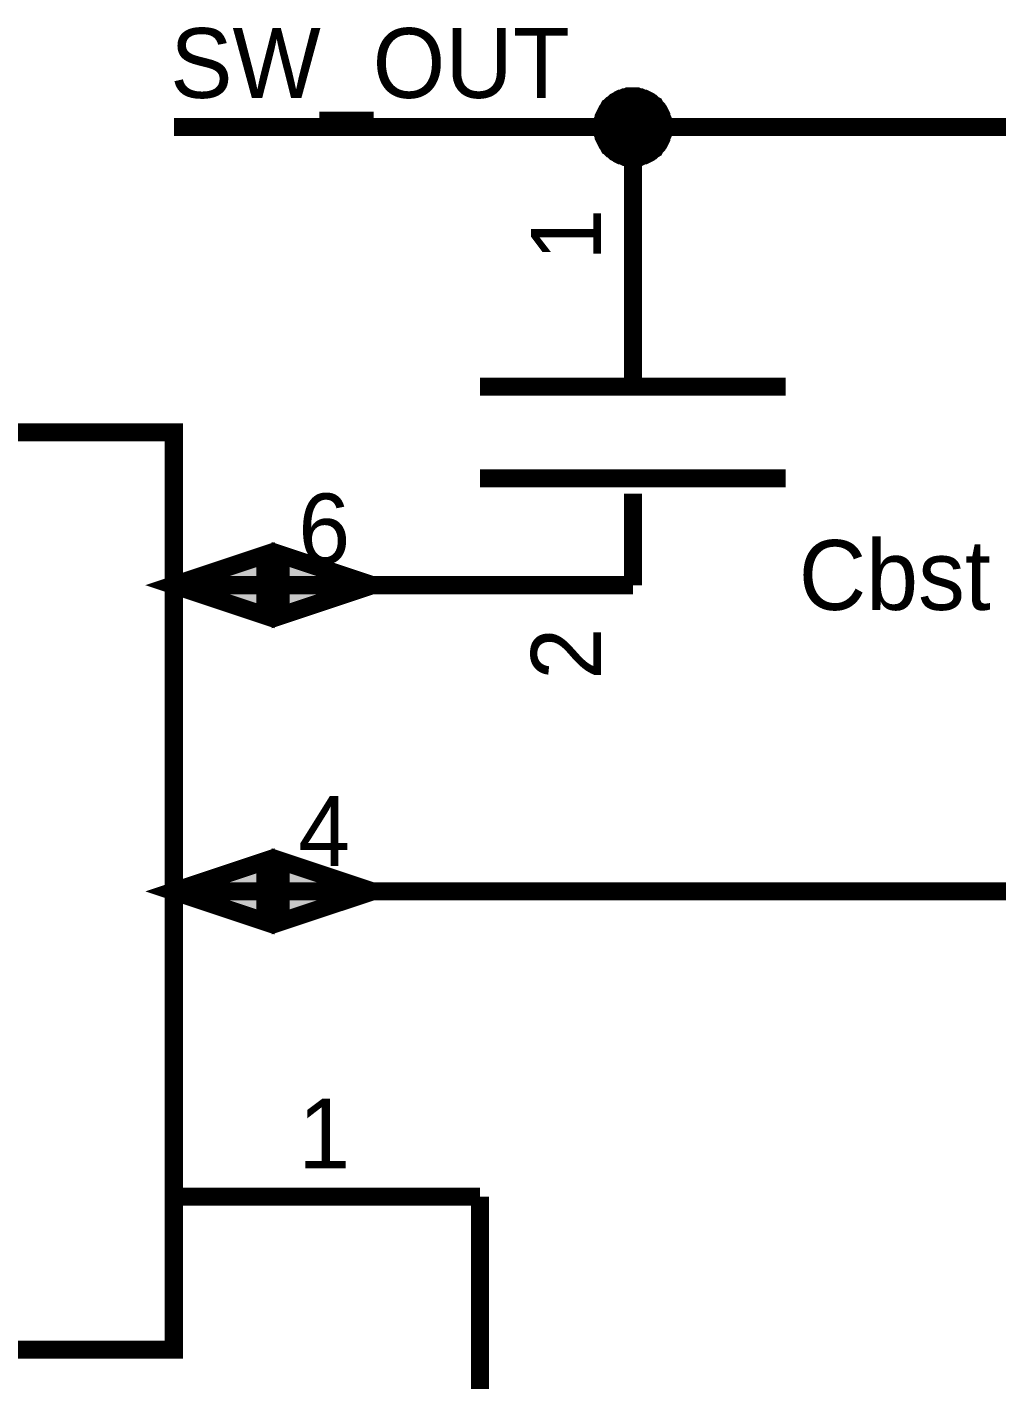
# Model space of a CAD drawing. Header units: inches. Extents: x 0 to 9.5, y -0.61 to 7.51.
# Drawn here: x 6.004 to 6.638, y 5.58 to 6.465 of the extents above; entities that cross this region are included whole.
import ezdxf

# ---------------------------------------------------------------- set-up
doc = ezdxf.new("R2010")
doc.units = ezdxf.units.IN
doc.header["$MEASUREMENT"] = 0
doc.layers.add('Sheet', color=255, linetype='Continuous')

msp = doc.modelspace()

# ---------------------------------------------------------------- linework, layer by layer
at = {"layer": 'Sheet'}
for points, const_width in [([(6.37996, 6.39975), (6.37996, 6.4007), (6.37996, 6.40165), (6.37996, 6.4026), (6.38043, 6.40355), (6.38043, 6.40451), (6.38091, 6.40546), (6.38091, 6.40641), (6.38139, 6.40736), (6.38186, 6.40831), (6.38234, 6.40926), (6.38281, 6.41022), (6.38329, 6.41069), (6.38376, 6.41164), (6.38424, 6.4126), (6.38519, 6.41307), (6.38567, 6.41402), (6.38614, 6.4145), (6.38709, 6.41497), (6.38805, 6.41593), (6.38852, 6.4164), (6.38947, 6.41688), (6.39042, 6.41735), (6.3909, 6.41783), (6.39185, 6.41831), (6.3928, 6.41831), (6.39376, 6.41878), (6.39471, 6.41926), (6.39566, 6.41926), (6.39661, 6.41973), (6.39804, 6.41973), (6.39899, 6.41973), (6.39994, 6.41973)], 0.0118), ([(6.37996, 6.39975), (6.37996, 6.4007), (6.37996, 6.40165), (6.37996, 6.4026), (6.38043, 6.40355), (6.38043, 6.40451), (6.38091, 6.40546), (6.38091, 6.40641), (6.38139, 6.40736), (6.38186, 6.40831), (6.38234, 6.40926), (6.38281, 6.41022), (6.38329, 6.41069), (6.38376, 6.41164), (6.38424, 6.4126), (6.38519, 6.41307), (6.38567, 6.41402), (6.38614, 6.4145), (6.38709, 6.41497), (6.38805, 6.41593), (6.38852, 6.4164), (6.38947, 6.41688), (6.39042, 6.41735), (6.3909, 6.41783), (6.39185, 6.41831), (6.3928, 6.41831), (6.39376, 6.41878), (6.39471, 6.41926), (6.39566, 6.41926), (6.39661, 6.41973), (6.39804, 6.41973), (6.39899, 6.41973), (6.39994, 6.41973)], 0.0118), ([(6.37996, 6.39975), (6.37996, 6.4007), (6.37996, 6.40165), (6.37996, 6.4026), (6.38043, 6.40355), (6.38043, 6.40451), (6.38091, 6.40546), (6.38091, 6.40641), (6.38139, 6.40736), (6.38186, 6.40831), (6.38234, 6.40926), (6.38281, 6.41022), (6.38329, 6.41069), (6.38376, 6.41164), (6.38424, 6.4126), (6.38519, 6.41307), (6.38567, 6.41402), (6.38614, 6.4145), (6.38709, 6.41497), (6.38805, 6.41593), (6.38852, 6.4164), (6.38947, 6.41688), (6.39042, 6.41735), (6.3909, 6.41783), (6.39185, 6.41831), (6.3928, 6.41831), (6.39376, 6.41878), (6.39471, 6.41926), (6.39566, 6.41926), (6.39661, 6.41973), (6.39804, 6.41973), (6.39899, 6.41973), (6.39994, 6.41973)], 0.0118), ([(6.37996, 6.39975), (6.37996, 6.4007), (6.37996, 6.40165), (6.37996, 6.4026), (6.38043, 6.40355), (6.38043, 6.40451), (6.38091, 6.40546), (6.38091, 6.40641), (6.38139, 6.40736), (6.38186, 6.40831), (6.38234, 6.40926), (6.38281, 6.41022), (6.38329, 6.41069), (6.38376, 6.41164), (6.38424, 6.4126), (6.38519, 6.41307), (6.38567, 6.41402), (6.38614, 6.4145), (6.38709, 6.41497), (6.38805, 6.41593), (6.38852, 6.4164), (6.38947, 6.41688), (6.39042, 6.41735), (6.3909, 6.41783), (6.39185, 6.41831), (6.3928, 6.41831), (6.39376, 6.41878), (6.39471, 6.41926), (6.39566, 6.41926), (6.39661, 6.41973), (6.39804, 6.41973), (6.39899, 6.41973), (6.39994, 6.41973)], 0.0118), ([(6.37996, 6.39975), (6.37996, 6.4007), (6.37996, 6.40165), (6.37996, 6.4026), (6.38043, 6.40355), (6.38043, 6.40451), (6.38091, 6.40546), (6.38091, 6.40641), (6.38139, 6.40736), (6.38186, 6.40831), (6.38234, 6.40926), (6.38281, 6.41022), (6.38329, 6.41069), (6.38376, 6.41164), (6.38424, 6.4126), (6.38519, 6.41307), (6.38567, 6.41402), (6.38614, 6.4145), (6.38709, 6.41497), (6.38805, 6.41593), (6.38852, 6.4164), (6.38947, 6.41688), (6.39042, 6.41735), (6.3909, 6.41783), (6.39185, 6.41831), (6.3928, 6.41831), (6.39376, 6.41878), (6.39471, 6.41926), (6.39566, 6.41926), (6.39661, 6.41973), (6.39804, 6.41973), (6.39899, 6.41973), (6.39994, 6.41973)], 0.0039), ([(6.37996, 6.39975), (6.37996, 6.4007), (6.37996, 6.40165), (6.37996, 6.4026), (6.38043, 6.40355), (6.38043, 6.40451), (6.38091, 6.40546), (6.38091, 6.40641), (6.38139, 6.40736), (6.38186, 6.40831), (6.38234, 6.40926), (6.38281, 6.41022), (6.38329, 6.41069), (6.38376, 6.41164), (6.38424, 6.4126), (6.38519, 6.41307), (6.38567, 6.41402), (6.38614, 6.4145), (6.38709, 6.41497), (6.38805, 6.41593), (6.38852, 6.4164), (6.38947, 6.41688), (6.39042, 6.41735), (6.3909, 6.41783), (6.39185, 6.41831), (6.3928, 6.41831), (6.39376, 6.41878), (6.39471, 6.41926), (6.39566, 6.41926), (6.39661, 6.41973), (6.39804, 6.41973), (6.39899, 6.41973), (6.39994, 6.41973)], 0.0039), ([(6.37996, 6.39975), (6.37996, 6.4007), (6.37996, 6.40165), (6.37996, 6.4026), (6.38043, 6.40355), (6.38043, 6.40451), (6.38091, 6.40546), (6.38091, 6.40641), (6.38139, 6.40736), (6.38186, 6.40831), (6.38234, 6.40926), (6.38281, 6.41022), (6.38329, 6.41069), (6.38376, 6.41164), (6.38424, 6.4126), (6.38519, 6.41307), (6.38567, 6.41402), (6.38614, 6.4145), (6.38709, 6.41497), (6.38805, 6.41593), (6.38852, 6.4164), (6.38947, 6.41688), (6.39042, 6.41735), (6.3909, 6.41783), (6.39185, 6.41831), (6.3928, 6.41831), (6.39376, 6.41878), (6.39471, 6.41926), (6.39566, 6.41926), (6.39661, 6.41973), (6.39804, 6.41973), (6.39899, 6.41973), (6.39994, 6.41973)], 0.0039), ([(6.37996, 6.39975), (6.37996, 6.4007), (6.37996, 6.40165), (6.37996, 6.4026), (6.38043, 6.40355), (6.38043, 6.40451), (6.38091, 6.40546), (6.38091, 6.40641), (6.38139, 6.40736), (6.38186, 6.40831), (6.38234, 6.40926), (6.38281, 6.41022), (6.38329, 6.41069), (6.38376, 6.41164), (6.38424, 6.4126), (6.38519, 6.41307), (6.38567, 6.41402), (6.38614, 6.4145), (6.38709, 6.41497), (6.38805, 6.41593), (6.38852, 6.4164), (6.38947, 6.41688), (6.39042, 6.41735), (6.3909, 6.41783), (6.39185, 6.41831), (6.3928, 6.41831), (6.39376, 6.41878), (6.39471, 6.41926), (6.39566, 6.41926), (6.39661, 6.41973), (6.39804, 6.41973), (6.39899, 6.41973), (6.39994, 6.41973)], 0.0039), ([(6.39994, 6.41973), (6.39994, 6.41973)], 0.0118), ([(6.39994, 6.41973), (6.40089, 6.41973), (6.40184, 6.41973), (6.40279, 6.41973), (6.40375, 6.41926), (6.4047, 6.41926), (6.40565, 6.41878), (6.4066, 6.41831), (6.40755, 6.41831), (6.4085, 6.41783), (6.40946, 6.41735), (6.41041, 6.41688), (6.41088, 6.4164), (6.41183, 6.41593), (6.41279, 6.41497), (6.41326, 6.4145), (6.41421, 6.41402), (6.41469, 6.41307), (6.41516, 6.4126), (6.41612, 6.41164), (6.41659, 6.41069), (6.41707, 6.41022), (6.41754, 6.40926), (6.41802, 6.40831), (6.41849, 6.40736), (6.41849, 6.40641), (6.41897, 6.40546), (6.41945, 6.40451), (6.41945, 6.40355), (6.41992, 6.4026), (6.41992, 6.40165), (6.41992, 6.4007), (6.41992, 6.39975)], 0.0118), ([(6.39994, 6.41973), (6.39994, 6.41973)], 0.0118), ([(6.39994, 6.41973), (6.40089, 6.41973), (6.40184, 6.41973), (6.40279, 6.41973), (6.40375, 6.41926), (6.4047, 6.41926), (6.40565, 6.41878), (6.4066, 6.41831), (6.40755, 6.41831), (6.4085, 6.41783), (6.40946, 6.41735), (6.41041, 6.41688), (6.41088, 6.4164), (6.41183, 6.41593), (6.41279, 6.41497), (6.41326, 6.4145), (6.41421, 6.41402), (6.41469, 6.41307), (6.41516, 6.4126), (6.41612, 6.41164), (6.41659, 6.41069), (6.41707, 6.41022), (6.41754, 6.40926), (6.41802, 6.40831), (6.41849, 6.40736), (6.41849, 6.40641), (6.41897, 6.40546), (6.41945, 6.40451), (6.41945, 6.40355), (6.41992, 6.4026), (6.41992, 6.40165), (6.41992, 6.4007), (6.41992, 6.39975)], 0.0118), ([(6.39994, 6.41973), (6.39994, 6.41973)], 0.0118), ([(6.39994, 6.41973), (6.40089, 6.41973), (6.40184, 6.41973), (6.40279, 6.41973), (6.40375, 6.41926), (6.4047, 6.41926), (6.40565, 6.41878), (6.4066, 6.41831), (6.40755, 6.41831), (6.4085, 6.41783), (6.40946, 6.41735), (6.41041, 6.41688), (6.41088, 6.4164), (6.41183, 6.41593), (6.41279, 6.41497), (6.41326, 6.4145), (6.41421, 6.41402), (6.41469, 6.41307), (6.41516, 6.4126), (6.41612, 6.41164), (6.41659, 6.41069), (6.41707, 6.41022), (6.41754, 6.40926), (6.41802, 6.40831), (6.41849, 6.40736), (6.41849, 6.40641), (6.41897, 6.40546), (6.41945, 6.40451), (6.41945, 6.40355), (6.41992, 6.4026), (6.41992, 6.40165), (6.41992, 6.4007), (6.41992, 6.39975)], 0.0118), ([(6.39994, 6.41973), (6.39994, 6.41973)], 0.0118), ([(6.39994, 6.41973), (6.40089, 6.41973), (6.40184, 6.41973), (6.40279, 6.41973), (6.40375, 6.41926), (6.4047, 6.41926), (6.40565, 6.41878), (6.4066, 6.41831), (6.40755, 6.41831), (6.4085, 6.41783), (6.40946, 6.41735), (6.41041, 6.41688), (6.41088, 6.4164), (6.41183, 6.41593), (6.41279, 6.41497), (6.41326, 6.4145), (6.41421, 6.41402), (6.41469, 6.41307), (6.41516, 6.4126), (6.41612, 6.41164), (6.41659, 6.41069), (6.41707, 6.41022), (6.41754, 6.40926), (6.41802, 6.40831), (6.41849, 6.40736), (6.41849, 6.40641), (6.41897, 6.40546), (6.41945, 6.40451), (6.41945, 6.40355), (6.41992, 6.4026), (6.41992, 6.40165), (6.41992, 6.4007), (6.41992, 6.39975)], 0.0118), ([(6.39994, 6.41973), (6.39994, 6.41973)], 0.0039), ([(6.39994, 6.41973), (6.40089, 6.41973), (6.40184, 6.41973), (6.40279, 6.41973), (6.40375, 6.41926), (6.4047, 6.41926), (6.40565, 6.41878), (6.4066, 6.41831), (6.40755, 6.41831), (6.4085, 6.41783), (6.40946, 6.41735), (6.41041, 6.41688), (6.41088, 6.4164), (6.41183, 6.41593), (6.41279, 6.41497), (6.41326, 6.4145), (6.41421, 6.41402), (6.41469, 6.41307), (6.41516, 6.4126), (6.41612, 6.41164), (6.41659, 6.41069), (6.41707, 6.41022), (6.41754, 6.40926), (6.41802, 6.40831), (6.41849, 6.40736), (6.41849, 6.40641), (6.41897, 6.40546), (6.41945, 6.40451), (6.41945, 6.40355), (6.41992, 6.4026), (6.41992, 6.40165), (6.41992, 6.4007), (6.41992, 6.39975)], 0.0039), ([(6.39994, 6.41973), (6.39994, 6.41973)], 0.0039), ([(6.39994, 6.41973), (6.40089, 6.41973), (6.40184, 6.41973), (6.40279, 6.41973), (6.40375, 6.41926), (6.4047, 6.41926), (6.40565, 6.41878), (6.4066, 6.41831), (6.40755, 6.41831), (6.4085, 6.41783), (6.40946, 6.41735), (6.41041, 6.41688), (6.41088, 6.4164), (6.41183, 6.41593), (6.41279, 6.41497), (6.41326, 6.4145), (6.41421, 6.41402), (6.41469, 6.41307), (6.41516, 6.4126), (6.41612, 6.41164), (6.41659, 6.41069), (6.41707, 6.41022), (6.41754, 6.40926), (6.41802, 6.40831), (6.41849, 6.40736), (6.41849, 6.40641), (6.41897, 6.40546), (6.41945, 6.40451), (6.41945, 6.40355), (6.41992, 6.4026), (6.41992, 6.40165), (6.41992, 6.4007), (6.41992, 6.39975)], 0.0039), ([(6.39994, 6.41973), (6.39994, 6.41973)], 0.0039), ([(6.39994, 6.41973), (6.40089, 6.41973), (6.40184, 6.41973), (6.40279, 6.41973), (6.40375, 6.41926), (6.4047, 6.41926), (6.40565, 6.41878), (6.4066, 6.41831), (6.40755, 6.41831), (6.4085, 6.41783), (6.40946, 6.41735), (6.41041, 6.41688), (6.41088, 6.4164), (6.41183, 6.41593), (6.41279, 6.41497), (6.41326, 6.4145), (6.41421, 6.41402), (6.41469, 6.41307), (6.41516, 6.4126), (6.41612, 6.41164), (6.41659, 6.41069), (6.41707, 6.41022), (6.41754, 6.40926), (6.41802, 6.40831), (6.41849, 6.40736), (6.41849, 6.40641), (6.41897, 6.40546), (6.41945, 6.40451), (6.41945, 6.40355), (6.41992, 6.4026), (6.41992, 6.40165), (6.41992, 6.4007), (6.41992, 6.39975)], 0.0039), ([(6.39994, 6.41973), (6.39994, 6.41973)], 0.0039), ([(6.39994, 6.41973), (6.40089, 6.41973), (6.40184, 6.41973), (6.40279, 6.41973), (6.40375, 6.41926), (6.4047, 6.41926), (6.40565, 6.41878), (6.4066, 6.41831), (6.40755, 6.41831), (6.4085, 6.41783), (6.40946, 6.41735), (6.41041, 6.41688), (6.41088, 6.4164), (6.41183, 6.41593), (6.41279, 6.41497), (6.41326, 6.4145), (6.41421, 6.41402), (6.41469, 6.41307), (6.41516, 6.4126), (6.41612, 6.41164), (6.41659, 6.41069), (6.41707, 6.41022), (6.41754, 6.40926), (6.41802, 6.40831), (6.41849, 6.40736), (6.41849, 6.40641), (6.41897, 6.40546), (6.41945, 6.40451), (6.41945, 6.40355), (6.41992, 6.4026), (6.41992, 6.40165), (6.41992, 6.4007), (6.41992, 6.39975)], 0.0039), ([(6.39994, 6.39975), (6.09973, 6.39975)], 0.0118), ([(6.39994, 6.37976), (6.39899, 6.37976), (6.39804, 6.37976), (6.39661, 6.37976), (6.39566, 6.38023), (6.39471, 6.38023), (6.39376, 6.38071), (6.3928, 6.38119), (6.39185, 6.38119), (6.3909, 6.38166), (6.39042, 6.38214), (6.38947, 6.38261), (6.38852, 6.38309), (6.38805, 6.38357), (6.38709, 6.38452), (6.38614, 6.38499), (6.38567, 6.38547), (6.38519, 6.38642), (6.38424, 6.3869), (6.38376, 6.38785), (6.38329, 6.3888), (6.38281, 6.38928), (6.38234, 6.39023), (6.38186, 6.39118), (6.38139, 6.39213), (6.38091, 6.39308), (6.38091, 6.39404), (6.38043, 6.39499), (6.38043, 6.39594), (6.37996, 6.39689), (6.37996, 6.39784), (6.37996, 6.39879), (6.37996, 6.39975)], 0.0118), ([(6.37996, 6.39975), (6.37996, 6.39975)], 0.0118), ([(6.39994, 6.37976), (6.39899, 6.37976), (6.39804, 6.37976), (6.39661, 6.37976), (6.39566, 6.38023), (6.39471, 6.38023), (6.39376, 6.38071), (6.3928, 6.38119), (6.39185, 6.38119), (6.3909, 6.38166), (6.39042, 6.38214), (6.38947, 6.38261), (6.38852, 6.38309), (6.38805, 6.38357), (6.38709, 6.38452), (6.38614, 6.38499), (6.38567, 6.38547), (6.38519, 6.38642), (6.38424, 6.3869), (6.38376, 6.38785), (6.38329, 6.3888), (6.38281, 6.38928), (6.38234, 6.39023), (6.38186, 6.39118), (6.38139, 6.39213), (6.38091, 6.39308), (6.38091, 6.39404), (6.38043, 6.39499), (6.38043, 6.39594), (6.37996, 6.39689), (6.37996, 6.39784), (6.37996, 6.39879), (6.37996, 6.39975)], 0.0118), ([(6.37996, 6.39975), (6.37996, 6.39975)], 0.0118), ([(6.39994, 6.37976), (6.39899, 6.37976), (6.39804, 6.37976), (6.39661, 6.37976), (6.39566, 6.38023), (6.39471, 6.38023), (6.39376, 6.38071), (6.3928, 6.38119), (6.39185, 6.38119), (6.3909, 6.38166), (6.39042, 6.38214), (6.38947, 6.38261), (6.38852, 6.38309), (6.38805, 6.38357), (6.38709, 6.38452), (6.38614, 6.38499), (6.38567, 6.38547), (6.38519, 6.38642), (6.38424, 6.3869), (6.38376, 6.38785), (6.38329, 6.3888), (6.38281, 6.38928), (6.38234, 6.39023), (6.38186, 6.39118), (6.38139, 6.39213), (6.38091, 6.39308), (6.38091, 6.39404), (6.38043, 6.39499), (6.38043, 6.39594), (6.37996, 6.39689), (6.37996, 6.39784), (6.37996, 6.39879), (6.37996, 6.39975)], 0.0118), ([(6.37996, 6.39975), (6.37996, 6.39975)], 0.0118), ([(6.39994, 6.37976), (6.39899, 6.37976), (6.39804, 6.37976), (6.39661, 6.37976), (6.39566, 6.38023), (6.39471, 6.38023), (6.39376, 6.38071), (6.3928, 6.38119), (6.39185, 6.38119), (6.3909, 6.38166), (6.39042, 6.38214), (6.38947, 6.38261), (6.38852, 6.38309), (6.38805, 6.38357), (6.38709, 6.38452), (6.38614, 6.38499), (6.38567, 6.38547), (6.38519, 6.38642), (6.38424, 6.3869), (6.38376, 6.38785), (6.38329, 6.3888), (6.38281, 6.38928), (6.38234, 6.39023), (6.38186, 6.39118), (6.38139, 6.39213), (6.38091, 6.39308), (6.38091, 6.39404), (6.38043, 6.39499), (6.38043, 6.39594), (6.37996, 6.39689), (6.37996, 6.39784), (6.37996, 6.39879), (6.37996, 6.39975)], 0.0118), ([(6.37996, 6.39975), (6.37996, 6.39975)], 0.0118), ([(6.39994, 6.37976), (6.39899, 6.37976), (6.39804, 6.37976), (6.39661, 6.37976), (6.39566, 6.38023), (6.39471, 6.38023), (6.39376, 6.38071), (6.3928, 6.38119), (6.39185, 6.38119), (6.3909, 6.38166), (6.39042, 6.38214), (6.38947, 6.38261), (6.38852, 6.38309), (6.38805, 6.38357), (6.38709, 6.38452), (6.38614, 6.38499), (6.38567, 6.38547), (6.38519, 6.38642), (6.38424, 6.3869), (6.38376, 6.38785), (6.38329, 6.3888), (6.38281, 6.38928), (6.38234, 6.39023), (6.38186, 6.39118), (6.38139, 6.39213), (6.38091, 6.39308), (6.38091, 6.39404), (6.38043, 6.39499), (6.38043, 6.39594), (6.37996, 6.39689), (6.37996, 6.39784), (6.37996, 6.39879), (6.37996, 6.39975)], 0.0039), ([(6.37996, 6.39975), (6.37996, 6.39975)], 0.0039), ([(6.39994, 6.37976), (6.39899, 6.37976), (6.39804, 6.37976), (6.39661, 6.37976), (6.39566, 6.38023), (6.39471, 6.38023), (6.39376, 6.38071), (6.3928, 6.38119), (6.39185, 6.38119), (6.3909, 6.38166), (6.39042, 6.38214), (6.38947, 6.38261), (6.38852, 6.38309), (6.38805, 6.38357), (6.38709, 6.38452), (6.38614, 6.38499), (6.38567, 6.38547), (6.38519, 6.38642), (6.38424, 6.3869), (6.38376, 6.38785), (6.38329, 6.3888), (6.38281, 6.38928), (6.38234, 6.39023), (6.38186, 6.39118), (6.38139, 6.39213), (6.38091, 6.39308), (6.38091, 6.39404), (6.38043, 6.39499), (6.38043, 6.39594), (6.37996, 6.39689), (6.37996, 6.39784), (6.37996, 6.39879), (6.37996, 6.39975)], 0.0039), ([(6.37996, 6.39975), (6.37996, 6.39975)], 0.0039), ([(6.39994, 6.37976), (6.39899, 6.37976), (6.39804, 6.37976), (6.39661, 6.37976), (6.39566, 6.38023), (6.39471, 6.38023), (6.39376, 6.38071), (6.3928, 6.38119), (6.39185, 6.38119), (6.3909, 6.38166), (6.39042, 6.38214), (6.38947, 6.38261), (6.38852, 6.38309), (6.38805, 6.38357), (6.38709, 6.38452), (6.38614, 6.38499), (6.38567, 6.38547), (6.38519, 6.38642), (6.38424, 6.3869), (6.38376, 6.38785), (6.38329, 6.3888), (6.38281, 6.38928), (6.38234, 6.39023), (6.38186, 6.39118), (6.38139, 6.39213), (6.38091, 6.39308), (6.38091, 6.39404), (6.38043, 6.39499), (6.38043, 6.39594), (6.37996, 6.39689), (6.37996, 6.39784), (6.37996, 6.39879), (6.37996, 6.39975)], 0.0039), ([(6.37996, 6.39975), (6.37996, 6.39975)], 0.0039), ([(6.39994, 6.37976), (6.39899, 6.37976), (6.39804, 6.37976), (6.39661, 6.37976), (6.39566, 6.38023), (6.39471, 6.38023), (6.39376, 6.38071), (6.3928, 6.38119), (6.39185, 6.38119), (6.3909, 6.38166), (6.39042, 6.38214), (6.38947, 6.38261), (6.38852, 6.38309), (6.38805, 6.38357), (6.38709, 6.38452), (6.38614, 6.38499), (6.38567, 6.38547), (6.38519, 6.38642), (6.38424, 6.3869), (6.38376, 6.38785), (6.38329, 6.3888), (6.38281, 6.38928), (6.38234, 6.39023), (6.38186, 6.39118), (6.38139, 6.39213), (6.38091, 6.39308), (6.38091, 6.39404), (6.38043, 6.39499), (6.38043, 6.39594), (6.37996, 6.39689), (6.37996, 6.39784), (6.37996, 6.39879), (6.37996, 6.39975)], 0.0039), ([(6.37996, 6.39975), (6.37996, 6.39975)], 0.0039), ([(6.39994, 6.29981), (6.39994, 6.39975), (6.69967, 6.39975)], 0.0118), ([(6.41992, 6.39975), (6.41992, 6.39879), (6.41992, 6.39784), (6.41992, 6.39689), (6.41945, 6.39594), (6.41945, 6.39499), (6.41897, 6.39404), (6.41849, 6.39308), (6.41849, 6.39213), (6.41802, 6.39118), (6.41754, 6.39023), (6.41707, 6.38928), (6.41659, 6.3888), (6.41612, 6.38785), (6.41516, 6.3869), (6.41469, 6.38642), (6.41421, 6.38547), (6.41326, 6.38499), (6.41279, 6.38452), (6.41183, 6.38357), (6.41088, 6.38309), (6.41041, 6.38261), (6.40946, 6.38214), (6.4085, 6.38166), (6.40755, 6.38119), (6.4066, 6.38119), (6.40565, 6.38071), (6.4047, 6.38023), (6.40375, 6.38023), (6.40279, 6.37976), (6.40184, 6.37976), (6.40089, 6.37976), (6.39994, 6.37976)], 0.0118), ([(6.41992, 6.39975), (6.41992, 6.39879), (6.41992, 6.39784), (6.41992, 6.39689), (6.41945, 6.39594), (6.41945, 6.39499), (6.41897, 6.39404), (6.41849, 6.39308), (6.41849, 6.39213), (6.41802, 6.39118), (6.41754, 6.39023), (6.41707, 6.38928), (6.41659, 6.3888), (6.41612, 6.38785), (6.41516, 6.3869), (6.41469, 6.38642), (6.41421, 6.38547), (6.41326, 6.38499), (6.41279, 6.38452), (6.41183, 6.38357), (6.41088, 6.38309), (6.41041, 6.38261), (6.40946, 6.38214), (6.4085, 6.38166), (6.40755, 6.38119), (6.4066, 6.38119), (6.40565, 6.38071), (6.4047, 6.38023), (6.40375, 6.38023), (6.40279, 6.37976), (6.40184, 6.37976), (6.40089, 6.37976), (6.39994, 6.37976)], 0.0118), ([(6.41992, 6.39975), (6.41992, 6.39879), (6.41992, 6.39784), (6.41992, 6.39689), (6.41945, 6.39594), (6.41945, 6.39499), (6.41897, 6.39404), (6.41849, 6.39308), (6.41849, 6.39213), (6.41802, 6.39118), (6.41754, 6.39023), (6.41707, 6.38928), (6.41659, 6.3888), (6.41612, 6.38785), (6.41516, 6.3869), (6.41469, 6.38642), (6.41421, 6.38547), (6.41326, 6.38499), (6.41279, 6.38452), (6.41183, 6.38357), (6.41088, 6.38309), (6.41041, 6.38261), (6.40946, 6.38214), (6.4085, 6.38166), (6.40755, 6.38119), (6.4066, 6.38119), (6.40565, 6.38071), (6.4047, 6.38023), (6.40375, 6.38023), (6.40279, 6.37976), (6.40184, 6.37976), (6.40089, 6.37976), (6.39994, 6.37976)], 0.0118), ([(6.41992, 6.39975), (6.41992, 6.39879), (6.41992, 6.39784), (6.41992, 6.39689), (6.41945, 6.39594), (6.41945, 6.39499), (6.41897, 6.39404), (6.41849, 6.39308), (6.41849, 6.39213), (6.41802, 6.39118), (6.41754, 6.39023), (6.41707, 6.38928), (6.41659, 6.3888), (6.41612, 6.38785), (6.41516, 6.3869), (6.41469, 6.38642), (6.41421, 6.38547), (6.41326, 6.38499), (6.41279, 6.38452), (6.41183, 6.38357), (6.41088, 6.38309), (6.41041, 6.38261), (6.40946, 6.38214), (6.4085, 6.38166), (6.40755, 6.38119), (6.4066, 6.38119), (6.40565, 6.38071), (6.4047, 6.38023), (6.40375, 6.38023), (6.40279, 6.37976), (6.40184, 6.37976), (6.40089, 6.37976), (6.39994, 6.37976)], 0.0118), ([(6.41992, 6.39975), (6.41992, 6.39879), (6.41992, 6.39784), (6.41992, 6.39689), (6.41945, 6.39594), (6.41945, 6.39499), (6.41897, 6.39404), (6.41849, 6.39308), (6.41849, 6.39213), (6.41802, 6.39118), (6.41754, 6.39023), (6.41707, 6.38928), (6.41659, 6.3888), (6.41612, 6.38785), (6.41516, 6.3869), (6.41469, 6.38642), (6.41421, 6.38547), (6.41326, 6.38499), (6.41279, 6.38452), (6.41183, 6.38357), (6.41088, 6.38309), (6.41041, 6.38261), (6.40946, 6.38214), (6.4085, 6.38166), (6.40755, 6.38119), (6.4066, 6.38119), (6.40565, 6.38071), (6.4047, 6.38023), (6.40375, 6.38023), (6.40279, 6.37976), (6.40184, 6.37976), (6.40089, 6.37976), (6.39994, 6.37976)], 0.0039), ([(6.41992, 6.39975), (6.41992, 6.39879), (6.41992, 6.39784), (6.41992, 6.39689), (6.41945, 6.39594), (6.41945, 6.39499), (6.41897, 6.39404), (6.41849, 6.39308), (6.41849, 6.39213), (6.41802, 6.39118), (6.41754, 6.39023), (6.41707, 6.38928), (6.41659, 6.3888), (6.41612, 6.38785), (6.41516, 6.3869), (6.41469, 6.38642), (6.41421, 6.38547), (6.41326, 6.38499), (6.41279, 6.38452), (6.41183, 6.38357), (6.41088, 6.38309), (6.41041, 6.38261), (6.40946, 6.38214), (6.4085, 6.38166), (6.40755, 6.38119), (6.4066, 6.38119), (6.40565, 6.38071), (6.4047, 6.38023), (6.40375, 6.38023), (6.40279, 6.37976), (6.40184, 6.37976), (6.40089, 6.37976), (6.39994, 6.37976)], 0.0039), ([(6.41992, 6.39975), (6.41992, 6.39879), (6.41992, 6.39784), (6.41992, 6.39689), (6.41945, 6.39594), (6.41945, 6.39499), (6.41897, 6.39404), (6.41849, 6.39308), (6.41849, 6.39213), (6.41802, 6.39118), (6.41754, 6.39023), (6.41707, 6.38928), (6.41659, 6.3888), (6.41612, 6.38785), (6.41516, 6.3869), (6.41469, 6.38642), (6.41421, 6.38547), (6.41326, 6.38499), (6.41279, 6.38452), (6.41183, 6.38357), (6.41088, 6.38309), (6.41041, 6.38261), (6.40946, 6.38214), (6.4085, 6.38166), (6.40755, 6.38119), (6.4066, 6.38119), (6.40565, 6.38071), (6.4047, 6.38023), (6.40375, 6.38023), (6.40279, 6.37976), (6.40184, 6.37976), (6.40089, 6.37976), (6.39994, 6.37976)], 0.0039), ([(6.41992, 6.39975), (6.41992, 6.39879), (6.41992, 6.39784), (6.41992, 6.39689), (6.41945, 6.39594), (6.41945, 6.39499), (6.41897, 6.39404), (6.41849, 6.39308), (6.41849, 6.39213), (6.41802, 6.39118), (6.41754, 6.39023), (6.41707, 6.38928), (6.41659, 6.3888), (6.41612, 6.38785), (6.41516, 6.3869), (6.41469, 6.38642), (6.41421, 6.38547), (6.41326, 6.38499), (6.41279, 6.38452), (6.41183, 6.38357), (6.41088, 6.38309), (6.41041, 6.38261), (6.40946, 6.38214), (6.4085, 6.38166), (6.40755, 6.38119), (6.4066, 6.38119), (6.40565, 6.38071), (6.4047, 6.38023), (6.40375, 6.38023), (6.40279, 6.37976), (6.40184, 6.37976), (6.40089, 6.37976), (6.39994, 6.37976)], 0.0039), ([(6.41992, 6.39975), (6.41992, 6.39975), (6.41992, 6.39975), (6.41992, 6.39975), (6.41992, 6.39975), (6.41992, 6.39975), (6.41992, 6.39975), (6.41992, 6.39975), (6.41992, 6.39975), (6.41992, 6.39975), (6.41992, 6.39975), (6.41992, 6.39975), (6.41992, 6.39975), (6.41992, 6.39975), (6.41992, 6.39975), (6.41992, 6.39975), (6.41992, 6.39975), (6.41992, 6.39975), (6.41992, 6.39975), (6.41992, 6.39975), (6.41992, 6.39975), (6.41992, 6.39975), (6.41992, 6.39975), (6.41992, 6.39975), (6.41992, 6.39975), (6.41992, 6.39975), (6.41992, 6.39975), (6.41992, 6.39975), (6.41992, 6.39975), (6.41992, 6.39975), (6.41992, 6.39975), (6.41992, 6.39975), (6.41992, 6.39975)], 0.0118), ([(6.41992, 6.39975), (6.41992, 6.39975)], 0.0118), ([(6.41992, 6.39975), (6.41992, 6.39975), (6.41992, 6.39975), (6.41992, 6.39975), (6.41992, 6.39975), (6.41992, 6.39975), (6.41992, 6.39975), (6.41992, 6.39975), (6.41992, 6.39975), (6.41992, 6.39975), (6.41992, 6.39975), (6.41992, 6.39975), (6.41992, 6.39975), (6.41992, 6.39975), (6.41992, 6.39975), (6.41992, 6.39975), (6.41992, 6.39975), (6.41992, 6.39975), (6.41992, 6.39975), (6.41992, 6.39975), (6.41992, 6.39975), (6.41992, 6.39975), (6.41992, 6.39975), (6.41992, 6.39975), (6.41992, 6.39975), (6.41992, 6.39975), (6.41992, 6.39975), (6.41992, 6.39975), (6.41992, 6.39975), (6.41992, 6.39975), (6.41992, 6.39975), (6.41992, 6.39975), (6.41992, 6.39975)], 0.0118), ([(6.41992, 6.39975), (6.41992, 6.39975)], 0.0118), ([(6.41992, 6.39975), (6.41992, 6.39975), (6.41992, 6.39975), (6.41992, 6.39975), (6.41992, 6.39975), (6.41992, 6.39975), (6.41992, 6.39975), (6.41992, 6.39975), (6.41992, 6.39975), (6.41992, 6.39975), (6.41992, 6.39975), (6.41992, 6.39975), (6.41992, 6.39975), (6.41992, 6.39975), (6.41992, 6.39975), (6.41992, 6.39975), (6.41992, 6.39975), (6.41992, 6.39975), (6.41992, 6.39975), (6.41992, 6.39975), (6.41992, 6.39975), (6.41992, 6.39975), (6.41992, 6.39975), (6.41992, 6.39975), (6.41992, 6.39975), (6.41992, 6.39975), (6.41992, 6.39975), (6.41992, 6.39975), (6.41992, 6.39975), (6.41992, 6.39975), (6.41992, 6.39975), (6.41992, 6.39975), (6.41992, 6.39975)], 0.0118), ([(6.41992, 6.39975), (6.41992, 6.39975)], 0.0118), ([(6.41992, 6.39975), (6.41992, 6.39975), (6.41992, 6.39975), (6.41992, 6.39975), (6.41992, 6.39975), (6.41992, 6.39975), (6.41992, 6.39975), (6.41992, 6.39975), (6.41992, 6.39975), (6.41992, 6.39975), (6.41992, 6.39975), (6.41992, 6.39975), (6.41992, 6.39975), (6.41992, 6.39975), (6.41992, 6.39975), (6.41992, 6.39975), (6.41992, 6.39975), (6.41992, 6.39975), (6.41992, 6.39975), (6.41992, 6.39975), (6.41992, 6.39975), (6.41992, 6.39975), (6.41992, 6.39975), (6.41992, 6.39975), (6.41992, 6.39975), (6.41992, 6.39975), (6.41992, 6.39975), (6.41992, 6.39975), (6.41992, 6.39975), (6.41992, 6.39975), (6.41992, 6.39975), (6.41992, 6.39975), (6.41992, 6.39975)], 0.0118), ([(6.41992, 6.39975), (6.41992, 6.39975)], 0.0118), ([(6.41992, 6.39975), (6.41992, 6.39975), (6.41992, 6.39975), (6.41992, 6.39975), (6.41992, 6.39975), (6.41992, 6.39975), (6.41992, 6.39975), (6.41992, 6.39975), (6.41992, 6.39975), (6.41992, 6.39975), (6.41992, 6.39975), (6.41992, 6.39975), (6.41992, 6.39975), (6.41992, 6.39975), (6.41992, 6.39975), (6.41992, 6.39975), (6.41992, 6.39975), (6.41992, 6.39975), (6.41992, 6.39975), (6.41992, 6.39975), (6.41992, 6.39975), (6.41992, 6.39975), (6.41992, 6.39975), (6.41992, 6.39975), (6.41992, 6.39975), (6.41992, 6.39975), (6.41992, 6.39975), (6.41992, 6.39975), (6.41992, 6.39975), (6.41992, 6.39975), (6.41992, 6.39975), (6.41992, 6.39975), (6.41992, 6.39975)], 0.0039), ([(6.41992, 6.39975), (6.41992, 6.39975)], 0.0039), ([(6.41992, 6.39975), (6.41992, 6.39975), (6.41992, 6.39975), (6.41992, 6.39975), (6.41992, 6.39975), (6.41992, 6.39975), (6.41992, 6.39975), (6.41992, 6.39975), (6.41992, 6.39975), (6.41992, 6.39975), (6.41992, 6.39975), (6.41992, 6.39975), (6.41992, 6.39975), (6.41992, 6.39975), (6.41992, 6.39975), (6.41992, 6.39975), (6.41992, 6.39975), (6.41992, 6.39975), (6.41992, 6.39975), (6.41992, 6.39975), (6.41992, 6.39975), (6.41992, 6.39975), (6.41992, 6.39975), (6.41992, 6.39975), (6.41992, 6.39975), (6.41992, 6.39975), (6.41992, 6.39975), (6.41992, 6.39975), (6.41992, 6.39975), (6.41992, 6.39975), (6.41992, 6.39975), (6.41992, 6.39975), (6.41992, 6.39975)], 0.0039), ([(6.41992, 6.39975), (6.41992, 6.39975)], 0.0039), ([(6.41992, 6.39975), (6.41992, 6.39975), (6.41992, 6.39975), (6.41992, 6.39975), (6.41992, 6.39975), (6.41992, 6.39975), (6.41992, 6.39975), (6.41992, 6.39975), (6.41992, 6.39975), (6.41992, 6.39975), (6.41992, 6.39975), (6.41992, 6.39975), (6.41992, 6.39975), (6.41992, 6.39975), (6.41992, 6.39975), (6.41992, 6.39975), (6.41992, 6.39975), (6.41992, 6.39975), (6.41992, 6.39975), (6.41992, 6.39975), (6.41992, 6.39975), (6.41992, 6.39975), (6.41992, 6.39975), (6.41992, 6.39975), (6.41992, 6.39975), (6.41992, 6.39975), (6.41992, 6.39975), (6.41992, 6.39975), (6.41992, 6.39975), (6.41992, 6.39975), (6.41992, 6.39975), (6.41992, 6.39975), (6.41992, 6.39975)], 0.0039), ([(6.41992, 6.39975), (6.41992, 6.39975)], 0.0039), ([(6.41992, 6.39975), (6.41992, 6.39975), (6.41992, 6.39975), (6.41992, 6.39975), (6.41992, 6.39975), (6.41992, 6.39975), (6.41992, 6.39975), (6.41992, 6.39975), (6.41992, 6.39975), (6.41992, 6.39975), (6.41992, 6.39975), (6.41992, 6.39975), (6.41992, 6.39975), (6.41992, 6.39975), (6.41992, 6.39975), (6.41992, 6.39975), (6.41992, 6.39975), (6.41992, 6.39975), (6.41992, 6.39975), (6.41992, 6.39975), (6.41992, 6.39975), (6.41992, 6.39975), (6.41992, 6.39975), (6.41992, 6.39975), (6.41992, 6.39975), (6.41992, 6.39975), (6.41992, 6.39975), (6.41992, 6.39975), (6.41992, 6.39975), (6.41992, 6.39975), (6.41992, 6.39975), (6.41992, 6.39975), (6.41992, 6.39975)], 0.0039), ([(6.41992, 6.39975), (6.41992, 6.39975)], 0.0039), ([(6.39994, 6.22985), (6.39994, 6.29981)], 0.0118), ([(6.39994, 6.22985), (6.39994, 6.25984)], 0.0118), ([(6.49985, 6.22985), (6.30003, 6.22985)], 0.0118), ([(6.49985, 6.16989), (6.30003, 6.16989)], 0.0118), ([(6.39994, 6.1599), (6.39994, 6.09994)], 0.0118), ([(6.39994, 6.1599), (6.39994, 6.1499)], 0.0118), ([(6.09973, 6.09994), (6.30003, 6.09994)], 0.0118), ([(6.30003, 6.09994), (6.39994, 6.09994)], 0.0118), ([(6.09973, 5.89959), (6.30003, 5.89959)], 0.0118), ([(7.09978, 5.89959), (6.30003, 5.89959)], 0.0118), ([(6.09973, 5.69971), (6.30003, 5.69971)], 0.0118), ([(6.30003, 5.69971), (6.30003, 5.19956)], 0.0118)]:
    msp.add_lwpolyline(points, dxfattribs=dict(at, const_width=const_width))
at = {"layer": 'Sheet', "const_width": 0.02}
msp.add_lwpolyline([(6.39, 6.4, 1), (6.41, 6.4, 1)], format="xyb", close=True, dxfattribs=at)
at = {"layer": 'Sheet'}
for points, const_width in [([(5.29998, 6.19987), (6.09973, 6.19987), (6.09973, 5.59978), (5.29998, 5.59978), (5.29998, 6.19987)], 0.0118), ([(5.29998, 6.19987), (5.29998, 5.59978), (6.09973, 5.59978), (6.09973, 6.19987), (5.29998, 6.19987), (5.29998, 6.19987)], 0.0039), ([(6.15968, 6.11992), (6.09973, 6.09994), (6.15968, 6.07995), (6.15968, 6.11992)], 0.0118), ([(6.16967, 6.11992), (6.16967, 6.07995), (6.22962, 6.09994), (6.16967, 6.11992)], 0.0118), ([(6.15968, 6.11992), (6.09973, 6.09994), (6.15968, 6.07995), (6.15968, 6.11992)], 0.0039), ([(6.16967, 6.11992), (6.16967, 6.07995), (6.22962, 6.09994), (6.16967, 6.11992)], 0.0039), ([(6.15968, 5.91957), (6.09973, 5.89959), (6.15968, 5.8796), (6.15968, 5.91957)], 0.0118), ([(6.16967, 5.91957), (6.16967, 5.8796), (6.22962, 5.89959), (6.16967, 5.91957)], 0.0118), ([(6.15968, 5.91957), (6.09973, 5.89959), (6.15968, 5.8796), (6.15968, 5.91957)], 0.0039), ([(6.16967, 5.91957), (6.16967, 5.8796), (6.22962, 5.89959), (6.16967, 5.91957)], 0.0039)]:
    msp.add_lwpolyline(points, close=True, dxfattribs=dict(at, const_width=const_width))
for points in [[(6.16195, 6.12271), (6.09383, 6.1), (6.16195, 6.07729)], [(6.16805, 6.07729), (6.23617, 6.1), (6.16805, 6.12271)], [(6.16195, 5.92271), (6.09383, 5.9), (6.16195, 5.87729)], [(6.16805, 5.87729), (6.23617, 5.9), (6.16805, 5.92271)]]:
    msp.add_solid(points, dxfattribs=at)

# ---------------------------------------------------------------- texts
for s, height, p in [('SW_OUT', 0.045685, (6.09736, 6.41878)), ('6', 0.04569, (6.18109, 6.11421)), ('Cbst', 0.045685, (6.50841, 6.08376)), ('4', 0.04569, (6.18109, 5.91624)), ('1', 0.04569, (6.18109, 5.71827))]:
    msp.add_text(s, height=height, dxfattribs=at).set_placement(p)
for s, p in [('1', (6.37901, 6.31218)), ('2', (6.37901, 6.03807))]:
    msp.add_text(s, height=0.04569, rotation=90, dxfattribs=at).set_placement(p)

doc.saveas('drawing.dxf')
